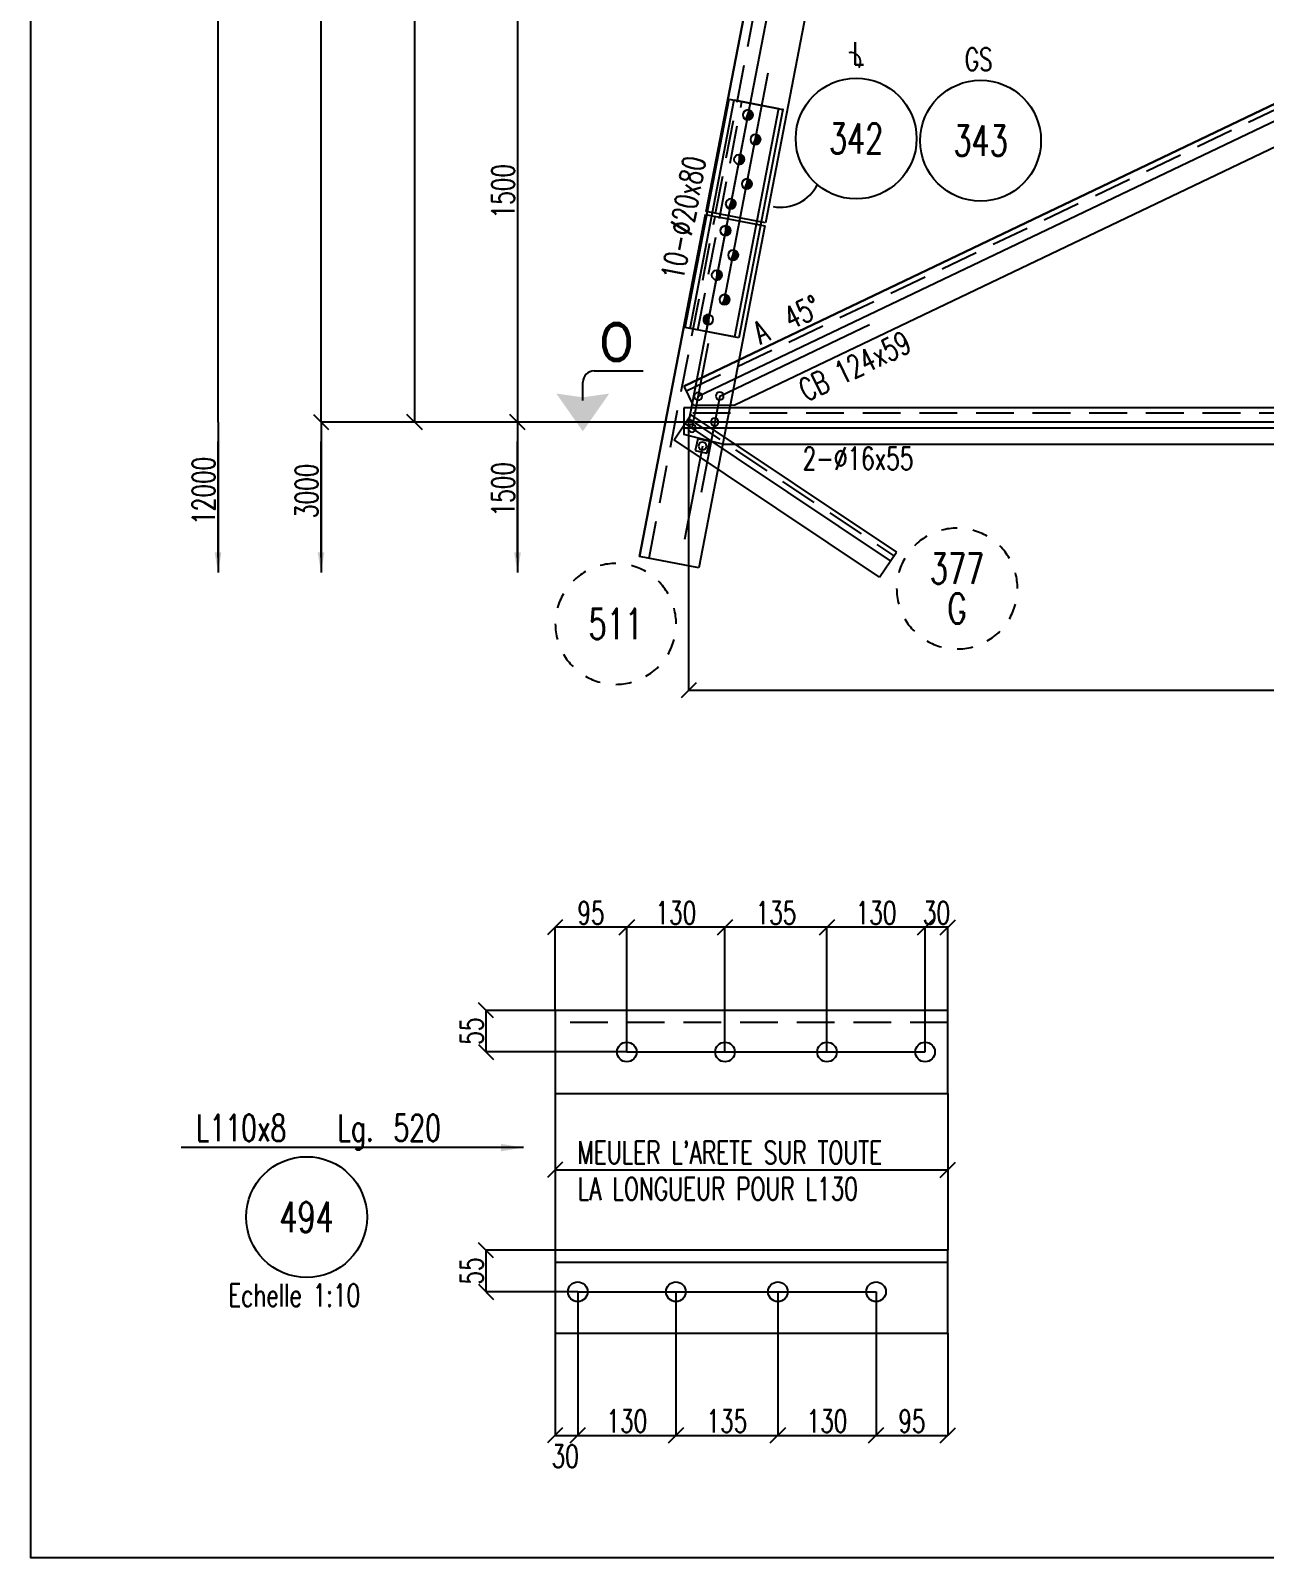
# Model space of a CAD drawing. Extents: x 550527 to 570802, y -80343 to -65993.
# Drawn here: x 550527 to 554612, y -80343 to -75288 of the extents above; entities that cross this region are included whole.
import ezdxf
from ezdxf.enums import TextEntityAlignment as Align

# ---------------------------------------------------------------- set-up
doc = ezdxf.new("R2010")
doc.units = 0
doc.header["$LTSCALE"] = 250
doc.header["$MEASUREMENT"] = 0
doc.linetypes.add('DASHED', pattern=[0.75, 0.5, -0.25])
doc.layers.get('0').update_dxf_attribs({"linetype": 'CONTINUOUS'})
doc.layers.get('DEFPOINTS').update_dxf_attribs({"linetype": 'CONTINUOUS'})
for name, color, linetype in [('ASSI', 6, 'CONTINUOUS'), ('BOLLINI_1', 7, 'CONTINUOUS'), ('FORI', 2, 'CONTINUOUS'), ('LINEA_ANG', 2, 'CONTINUOUS'), ('LINEE_PIASTRE', 2, 'CONTINUOUS'), ('LM', 7, 'CONTINUOUS'), ('LS', 7, 'CONTINUOUS'), ('LSP', 1, 'CONTINUOUS'), ('PIASTRE', 5, 'CONTINUOUS'), ('QT_MPR', 7, 'CONTINUOUS'), ('TESTI_A_P', 7, 'CONTINUOUS'), ('TRAT-Y', 7, 'DASHED')]:
    doc.layers.add(name, color=color, linetype=linetype)
doc.styles.add('QUOTE', font='ROMANS8.SHX', dxfattribs={"width": 0.7})
doc.styles.add('RD', font='ROMAND8.SHX', dxfattribs={"width": 0.7})
doc.styles.add('RQL', font='ROMANS8.SHX', dxfattribs={"width": 0.7})
doc.styles.add('RS', font='ROMANS8.shx', dxfattribs={"width": 0.7})
doc.styles.get("Standard").update_dxf_attribs({"font": 'ROMANS8.SHX', "width": 0.7})
doc.dimstyles.new('TRATTO', dxfattribs={"dimscale": 0, "dimtxt": 75, "dimasz": 50, "dimexe": 0, "dimexo": 0, "dimgap": 10, "dimtad": 1, "dimrnd": 0.5, "dimdsep": 46, "dimtxsty": 'RS', "dimblk1": 'OBLIQUE', "dimblk2": 'OBLIQUE', "dimsah": 1, "dimcen": 0.09, "dimclrd": 2, "dimclre": 2, "dimclrt": 7, "dimadec": 0, "dimazin": 0, "dimtfac": 1, "dimtix": 1, "dimtmove": 2, "dimatfit": 3, "dimfxl": 1, "dimtolj": 1, "dimtzin": 0, "dimarcsym": 0})

# ---------------------------------------------------------------- blocks, each defined once
blk = doc.blocks.new('ASSE98')
blk.add_line((0, 0), (1, 0))
at = {"color": 7, "style": 'QUOTE', "width": 0.5, "flags": 1}
for tag, p in [('TI', (1.38308, 6.82731)), ('DI_S', (1.38308, 6.42178)), ('D_S', (1.38308, 6.02092)), ('E_S', (1.38308, 5.68065)), ('NFORI', (1.36454, 5.29792)), ('ALAR', (1.36349, 4.93246)), ('FAM', (1.3775, 4.54645)), ('ALA', (1.38308, 4.19257)), ('DISP2', (1.38308, 3.84971)), ('DISP1', (1.38308, 3.50686)), ('PINZAF', (1.38308, 3.164)), ('PINZAI', (1.38308, 2.82114)), ('TRP', (1.38308, 2.47829)), ('NP', (1.38308, 2.13543)), ('SV', (1.38308, 1.79257)), ('PESO', (1.38308, 1.44971)), ('QUA', (1.38308, 1.10686)), ('LUN', (1.38308, 0.764)), ('PROF', (1.38308, 0.42114)), ('POS', (1.38308, 0.07829))]:
    blk.add_attdef(tag, p, '', height=0.2, dxfattribs=at)
at = {"color": 7, "flags": 1}
for tag, p in [('LAV1', (3.07431, 6.82847)), ('LAV2', (3.07431, 6.49513)), ('LAV3', (3.07431, 6.1618)), ('LAV4', (3.07431, 5.82847)), ('LAV5', (3.07431, 5.49513)), ('LAV6', (3.07431, 5.1618)), ('LAV7', (3.07431, 4.82847)), ('LAV8', (3.07431, 4.49513)), ('LAV9', (3.07431, 4.1618)), ('LAV10', (3.07431, 3.82847))]:
    blk.add_attdef(tag, p, '', height=0.2, dxfattribs=at)
blk = doc.blocks.new('16')
blk.add_circle((0, 0), 1)
blk = doc.blocks.new('20')
at = {"color": 0}
for p, q in [((0, 0.98), (0.02, 1)), ((0, 0.94), (0.06, 1)), ((1, -0.01), (0, 0.99)), ((0, 0.89), (0.1, 0.99)), ((0, 0.85), (0.14, 0.99)), ((0, 0.8), (0.18, 0.98)), ((0, 0.76), (0.22, 0.98)), ((0, 0.71), (0.25, 0.97)), ((0, 0.67), (0.29, 0.96)), ((1, -0.05), (0, 0.95)), ((0, 0.62), (0.32, 0.95)), ((0, 0.58), (0.36, 0.93)), ((0, 0.53), (0.39, 0.92)), ((0, 0.49), (0.42, 0.91)), ((1, -0.09), (0, 0.9)), ((0, 0.44), (0.45, 0.89)), ((0, 0.4), (0.48, 0.88)), ((0.99, -0.13), (0, 0.86)), ((0, 0.35), (0.51, 0.86)), ((0, 0.31), (0.54, 0.84)), ((0, 0.26), (0.56, 0.83)), ((0.99, -0.17), (0, 0.81)), ((0, 0.22), (0.59, 0.81)), ((0, 0.17), (0.61, 0.79)), ((0.98, -0.21), (0, 0.77)), ((0, 0.13), (0.64, 0.77)), ((0, 0.08), (0.66, 0.75)), ((0, 0.04), (0.69, 0.73)), ((0.97, -0.25), (0, 0.72)), ((0, -0.01), (0.71, 0.7)), ((0.96, -0.28), (0, 0.68)), ((0, -0.05), (0.73, 0.68)), ((0, -0.1), (0.75, 0.66)), ((0.95, -0.32), (0, 0.63)), ((0, -0.14), (0.77, 0.63)), ((0, -0.19), (0.79, 0.61)), ((0.94, -0.35), (0, 0.59)), ((0, -0.23), (0.81, 0.58)), ((0, -0.28), (0.83, 0.56)), ((0.92, -0.38), (0, 0.54)), ((0, -0.32), (0.85, 0.53)), ((0.91, -0.41), (0, 0.5)), ((0, -0.36), (0.87, 0.5)), ((0, -0.41), (0.88, 0.47)), ((0.9, -0.44), (0, 0.45)), ((0, -0.45), (0.9, 0.44)), ((0.88, -0.47), (0, 0.41)), ((0, -0.5), (0.91, 0.41)), ((0, -0.54), (0.92, 0.38)), ((0.87, -0.5), (0, 0.36)), ((0, -0.59), (0.94, 0.35)), ((0.85, -0.53), (0, 0.32)), ((0, -0.63), (0.95, 0.31)), ((0, -0.68), (0.96, 0.28)), ((0.83, -0.56), (0, 0.27)), ((0, -0.72), (0.97, 0.25)), ((0.81, -0.58), (0, 0.23)), ((0, -0.77), (0.98, 0.21)), ((0.79, -0.61), (0, 0.18)), ((0, -0.81), (0.99, 0.17)), ((0.77, -0.63), (0, 0.14)), ((0, -0.86), (0.99, 0.13)), ((0.75, -0.66), (0, 0.09)), ((0, -0.9), (1, 0.09)), ((0.73, -0.68), (0, 0.05)), ((0, -0.95), (1, 0.05)), ((0.71, -0.7), (0, 0.01)), ((0, -0.99), (1, 0.01)), ((1, 0.04), (0.04, 1)), ((1, 0.09), (0.09, 1)), ((0.99, 0.14), (0.14, 0.99)), ((0.98, 0.19), (0.19, 0.98)), ((0.97, 0.25), (0.25, 0.97)), ((0.95, 0.31), (0.31, 0.95)), ((0.92, 0.38), (0.38, 0.92)), ((0.88, 0.47), (0.47, 0.88)), ((0.81, 0.59), (0.59, 0.81)), ((0.69, -0.73), (0, -0.04)), ((0.66, -0.75), (0, -0.08)), ((0.64, -0.77), (0, -0.13)), ((0.61, -0.79), (0, -0.17)), ((0.59, -0.81), (0, -0.22)), ((0.56, -0.83), (0, -0.26)), ((0.54, -0.84), (0, -0.31)), ((0.51, -0.86), (0, -0.35)), ((0.48, -0.88), (0, -0.4)), ((0.45, -0.89), (0, -0.44)), ((0.42, -0.91), (0, -0.49)), ((0.39, -0.92), (0, -0.53)), ((0.36, -0.93), (0, -0.58)), ((0.32, -0.95), (0, -0.62)), ((0.29, -0.96), (0, -0.67)), ((0.25, -0.97), (0, -0.71)), ((0.22, -0.98), (0, -0.76)), ((0.18, -0.98), (0, -0.8)), ((0.14, -0.99), (0, -0.85)), ((0.1, -0.99), (0, -0.89)), ((0.04, -1), (1, -0.04)), ((0.09, -1), (1, -0.09)), ((0.14, -0.99), (0.99, -0.14)), ((0.19, -0.98), (0.98, -0.19)), ((0.25, -0.97), (0.97, -0.25)), ((0.31, -0.95), (0.95, -0.31)), ((0.38, -0.92), (0.92, -0.38)), ((0.47, -0.88), (0.88, -0.47)), ((0.59, -0.81), (0.81, -0.59))]:
    blk.add_line(p, q, dxfattribs=at)
blk.add_line((0, 1), (0, -1))
blk.add_circle((0, 0), 1)
blk = doc.blocks.new('MRKR_98')
blk.add_point((0, 0))
at = {"color": 7, "style": 'QUOTE', "width": 0.5, "flags": 1}
for tag, p in [('TI', (3.73, 6.83)), ('AUX2', (3.71, 4.93)), ('NFORI', (3.72, 5.3)), ('AUX1', (3.73, 4.19)), ('DI_S', (3.73, 6.42)), ('D_S', (3.73, 6.02)), ('E_S', (3.73, 5.68)), ('FAM', (3.73, 4.55)), ('COMMESSA', (3.73, 3.85)), ('MD', (3.73, 3.51)), ('MP', (3.73, 3.16)), ('LARGHEZZA', (3.73, 2.82)), ('SPESSORE', (3.73, 2.48)), ('NP', (3.73, 2.14)), ('SV', (3.73, 1.79)), ('PESO', (3.73, 1.45)), ('QUA', (3.73, 1.11)), ('LUN', (3.73, 0.76)), ('PROF', (3.73, 0.42)), ('POS', (3.73, 0.08))]:
    blk.add_attdef(tag, p, '', height=0.2, dxfattribs=at)
at = {"color": 7, "flags": 1}
for tag, p in [('LAV1', (5.26, 6.88)), ('LAV2', (5.26, 6.55)), ('LAV3', (5.26, 6.21)), ('LAV4', (5.26, 5.88)), ('LAV5', (5.26, 5.55)), ('LAV6', (5.26, 5.21)), ('LAV7', (5.26, 4.88)), ('LAV8', (5.26, 4.55)), ('LAV9', (5.26, 4.21)), ('LAV10', (5.26, 3.88))]:
    blk.add_attdef(tag, p, '', height=0.2, dxfattribs=at)
blk = doc.blocks.new('_OBLIQUE')
at = {"color": 0, "linetype": 'ByBlock'}
blk.add_line((-0.5, -0.5), (0.5, 0.5), dxfattribs=at)
blk = doc.blocks.new('*D26')
at = {"layer": 'DEFPOINTS', "color": 0, "transparency": 16777216}
for p in [(553086.9, -70469.6), (551798.4, -76584.4), (552139.1, -76584.4)]:
    blk.add_point(p, dxfattribs=at)
at = {"layer": 'LS', "color": 2, "lineweight": -2, "transparency": 16777216}
for p, q in [((553086.9, -70469.6), (551798.4, -70469.6)), ((551798.4, -70469.6), (551798.4, -76584.4)), ((552139.1, -76584.4), (551798.4, -76584.4))]:
    blk.add_line(p, q, dxfattribs=at)
at = {"layer": 'LS', "color": 2, "lineweight": -2, "transparency": 16777216, "xscale": 50, "yscale": 50, "zscale": 50}
for p, rotation in [((551798.4, -70469.6), 90), ((551798.4, -76584.4), 270)]:
    blk.add_blockref('_OBLIQUE', p, dxfattribs=dict(at, rotation=rotation))
at = {"layer": 'LS', "color": 7, "transparency": 16777216, "insert": (551750.9, -73527), "char_height": 75, "attachment_point": 5, "rotation": 90, "style": 'RS'}
blk.add_mtext('\\A1;6000', dxfattribs=at)
blk = doc.blocks.new('*D29')
at = {"layer": 'DEFPOINTS', "color": 0, "transparency": 16777216}
for p in [(553061.5, -75055.7), (552139.1, -76584.4), (553671.7, -76584.4)]:
    blk.add_point(p, dxfattribs=at)
at = {"layer": 'LS', "color": 2, "lineweight": -2, "transparency": 16777216}
for p, q in [((553061.5, -75055.7), (552139.1, -75055.7)), ((552139.1, -75055.7), (552139.1, -76584.4)), ((553671.7, -76584.4), (552139.1, -76584.4))]:
    blk.add_line(p, q, dxfattribs=at)
at = {"layer": 'LS', "color": 2, "lineweight": -2, "transparency": 16777216, "xscale": 50, "yscale": 50, "zscale": 50}
for p, rotation in [((552139.1, -75055.7), 90), ((552139.1, -76584.4), 270)]:
    blk.add_blockref('_OBLIQUE', p, dxfattribs=dict(at, rotation=rotation))
at = {"layer": 'LS', "color": 7, "transparency": 16777216, "insert": (552091.6, -75820.1), "char_height": 75, "attachment_point": 5, "rotation": 90, "style": 'RS'}
blk.add_mtext('\\A1;1500', dxfattribs=at)
blk = doc.blocks.new('*D30')
at = {"layer": 'DEFPOINTS', "color": 0, "transparency": 16777216}
for p in [(551798.4, -67412.2), (551488.8, -76584.4), (551798.4, -76584.4)]:
    blk.add_point(p, dxfattribs=at)
at = {"layer": 'LS', "color": 2, "lineweight": -2, "transparency": 16777216}
for p, q in [((551798.4, -67412.2), (551488.8, -67412.2)), ((551488.8, -67412.2), (551488.8, -76584.4)), ((551798.4, -76584.4), (551488.8, -76584.4))]:
    blk.add_line(p, q, dxfattribs=at)
at = {"layer": 'LS', "color": 2, "lineweight": -2, "transparency": 16777216, "xscale": 50, "yscale": 50, "zscale": 50}
for p, rotation in [((551488.8, -67412.2), 90), ((551488.8, -76584.4), 270)]:
    blk.add_blockref('_OBLIQUE', p, dxfattribs=dict(at, rotation=rotation))
at = {"layer": 'LS', "color": 7, "transparency": 16777216, "insert": (551441.3, -71998.3), "char_height": 75, "attachment_point": 5, "rotation": 90, "style": 'RS'}
blk.add_mtext('\\A1;9000', dxfattribs=at)
blk = doc.blocks.new('*D32')
at = {"layer": 'DEFPOINTS', "color": 0, "transparency": 16777216}
for p in [(552705.6, -76584.4), (566526.3, -76584.4), (566526.3, -77472.4)]:
    blk.add_point(p, dxfattribs=at)
at = {"layer": 'LS', "color": 2, "lineweight": -2, "transparency": 16777216}
for p, q in [((552705.6, -76584.4), (552705.6, -77472.4)), ((566526.3, -76584.4), (566526.3, -77472.4)), ((552705.6, -77472.4), (566526.3, -77472.4))]:
    blk.add_line(p, q, dxfattribs=at)
at = {"layer": 'LS', "color": 2, "lineweight": -2, "transparency": 16777216, "xscale": 50, "yscale": 50, "zscale": 50, "rotation": 180}
blk.add_blockref('_OBLIQUE', (552705.6, -77472.4), dxfattribs=at)
at = {"layer": 'LS', "color": 2, "lineweight": -2, "transparency": 16777216, "xscale": 50, "yscale": 50, "zscale": 50}
blk.add_blockref('_OBLIQUE', (566526.3, -77472.4), dxfattribs=at)
at = {"layer": 'LS', "color": 7, "transparency": 16777216, "insert": (559616, -77421.3), "char_height": 75, "attachment_point": 5, "style": 'RS'}
blk.add_mtext('\\A1;13821 SUR TRUSQ. 75', dxfattribs=at)
blk = doc.blocks.new('*D154')
at = {"layer": 'DEFPOINTS', "color": 0, "transparency": 16777216}
for p in [(553163.7, -78256.9), (553163.7, -78669.8), (553488.7, -78669.8)]:
    blk.add_point(p, dxfattribs=at)
at = {"layer": 'QT_MPR', "color": 2, "lineweight": -2, "transparency": 16777216}
for p, q in [((553163.7, -78669.8), (553163.7, -78256.9)), ((553488.7, -78256.9), (553163.7, -78256.9)), ((553488.7, -78669.8), (553488.7, -78256.9))]:
    blk.add_line(p, q, dxfattribs=at)
at = {"layer": 'QT_MPR', "color": 2, "lineweight": -2, "transparency": 16777216, "xscale": 50, "yscale": 50, "zscale": 50, "rotation": 180}
blk.add_blockref('_OBLIQUE', (553163.7, -78256.9), dxfattribs=at)
at = {"layer": 'QT_MPR', "color": 2, "lineweight": -2, "transparency": 16777216, "xscale": 50, "yscale": 50, "zscale": 50}
blk.add_blockref('_OBLIQUE', (553488.7, -78256.9), dxfattribs=at)
at = {"layer": 'QT_MPR', "color": 7, "transparency": 16777216, "insert": (553326.2, -78209.4), "char_height": 75, "attachment_point": 5, "style": 'RS'}
blk.add_mtext('\\A1;130', dxfattribs=at)
blk = doc.blocks.new('*D155')
at = {"layer": 'DEFPOINTS', "color": 0, "transparency": 16777216}
for p in [(552826.2, -78256.9), (552826.2, -78669.8), (553163.7, -78669.8)]:
    blk.add_point(p, dxfattribs=at)
at = {"layer": 'QT_MPR', "color": 2, "lineweight": -2, "transparency": 16777216}
for p, q in [((552826.2, -78669.8), (552826.2, -78256.9)), ((553163.7, -78256.9), (552826.2, -78256.9)), ((553163.7, -78669.8), (553163.7, -78256.9))]:
    blk.add_line(p, q, dxfattribs=at)
at = {"layer": 'QT_MPR', "color": 2, "lineweight": -2, "transparency": 16777216, "xscale": 50, "yscale": 50, "zscale": 50, "rotation": 180}
blk.add_blockref('_OBLIQUE', (552826.2, -78256.9), dxfattribs=at)
at = {"layer": 'QT_MPR', "color": 2, "lineweight": -2, "transparency": 16777216, "xscale": 50, "yscale": 50, "zscale": 50}
blk.add_blockref('_OBLIQUE', (553163.7, -78256.9), dxfattribs=at)
at = {"layer": 'QT_MPR', "color": 7, "transparency": 16777216, "insert": (552995, -78209.4), "char_height": 75, "attachment_point": 5, "style": 'RS'}
blk.add_mtext('\\A1;135', dxfattribs=at)
blk = doc.blocks.new('*D156')
at = {"layer": 'DEFPOINTS', "color": 0, "transparency": 16777216}
for p in [(552501.2, -78256.9), (552501.2, -78669.8), (552826.2, -78669.8)]:
    blk.add_point(p, dxfattribs=at)
at = {"layer": 'QT_MPR', "color": 2, "lineweight": -2, "transparency": 16777216}
for p, q in [((552501.2, -78669.8), (552501.2, -78256.9)), ((552826.2, -78256.9), (552501.2, -78256.9)), ((552826.2, -78669.8), (552826.2, -78256.9))]:
    blk.add_line(p, q, dxfattribs=at)
at = {"layer": 'QT_MPR', "color": 2, "lineweight": -2, "transparency": 16777216, "xscale": 50, "yscale": 50, "zscale": 50, "rotation": 180}
blk.add_blockref('_OBLIQUE', (552501.2, -78256.9), dxfattribs=at)
at = {"layer": 'QT_MPR', "color": 2, "lineweight": -2, "transparency": 16777216, "xscale": 50, "yscale": 50, "zscale": 50}
blk.add_blockref('_OBLIQUE', (552826.2, -78256.9), dxfattribs=at)
at = {"layer": 'QT_MPR', "color": 7, "transparency": 16777216, "insert": (552663.7, -78209.4), "char_height": 75, "attachment_point": 5, "style": 'RS'}
blk.add_mtext('\\A1;130', dxfattribs=at)
blk = doc.blocks.new('*D157')
at = {"layer": 'DEFPOINTS', "color": 0, "transparency": 16777216}
for p in [(553488.7, -78256.9), (553563.7, -78532.3), (553488.7, -78669.8)]:
    blk.add_point(p, dxfattribs=at)
at = {"layer": 'QT_MPR', "color": 2, "lineweight": -2, "transparency": 16777216}
for p, q in [((553488.7, -78669.8), (553488.7, -78256.9)), ((553563.7, -78256.9), (553488.7, -78256.9)), ((553563.7, -78532.3), (553563.7, -78256.9))]:
    blk.add_line(p, q, dxfattribs=at)
at = {"layer": 'QT_MPR', "color": 2, "lineweight": -2, "transparency": 16777216, "xscale": 50, "yscale": 50, "zscale": 50, "rotation": 180}
blk.add_blockref('_OBLIQUE', (553488.7, -78256.9), dxfattribs=at)
at = {"layer": 'QT_MPR', "color": 2, "lineweight": -2, "transparency": 16777216, "xscale": 50, "yscale": 50, "zscale": 50}
blk.add_blockref('_OBLIQUE', (553563.7, -78256.9), dxfattribs=at)
at = {"layer": 'QT_MPR', "color": 7, "transparency": 16777216, "insert": (553526.2, -78209.4), "char_height": 75, "attachment_point": 5, "style": 'RS'}
blk.add_mtext('\\A1;30', dxfattribs=at)
blk = doc.blocks.new('*D158')
at = {"layer": 'DEFPOINTS', "color": 0, "transparency": 16777216}
for p in [(552263.7, -78256.9), (552263.7, -78532.3), (552501.2, -78669.8)]:
    blk.add_point(p, dxfattribs=at)
at = {"layer": 'QT_MPR', "color": 2, "lineweight": -2, "transparency": 16777216}
for p, q in [((552263.7, -78532.3), (552263.7, -78256.9)), ((552501.2, -78256.9), (552263.7, -78256.9)), ((552501.2, -78669.8), (552501.2, -78256.9))]:
    blk.add_line(p, q, dxfattribs=at)
at = {"layer": 'QT_MPR', "color": 2, "lineweight": -2, "transparency": 16777216, "xscale": 50, "yscale": 50, "zscale": 50, "rotation": 180}
blk.add_blockref('_OBLIQUE', (552263.7, -78256.9), dxfattribs=at)
at = {"layer": 'QT_MPR', "color": 2, "lineweight": -2, "transparency": 16777216, "xscale": 50, "yscale": 50, "zscale": 50}
blk.add_blockref('_OBLIQUE', (552501.2, -78256.9), dxfattribs=at)
at = {"layer": 'QT_MPR', "color": 7, "transparency": 16777216, "insert": (552382.5, -78209.4), "char_height": 75, "attachment_point": 5, "style": 'RS'}
blk.add_mtext('\\A1;95', dxfattribs=at)
blk = doc.blocks.new('*D159')
at = {"layer": 'DEFPOINTS', "color": 0, "transparency": 16777216}
for p in [(552338.7, -79463.8), (552663.7, -79463.8), (552663.7, -79939.3)]:
    blk.add_point(p, dxfattribs=at)
at = {"layer": 'QT_MPR', "color": 2, "lineweight": -2, "transparency": 16777216}
for p, q in [((552338.7, -79463.8), (552338.7, -79939.3)), ((552663.7, -79463.8), (552663.7, -79939.3)), ((552338.7, -79939.3), (552663.7, -79939.3))]:
    blk.add_line(p, q, dxfattribs=at)
at = {"layer": 'QT_MPR', "color": 2, "lineweight": -2, "transparency": 16777216, "xscale": 50, "yscale": 50, "zscale": 50, "rotation": 180}
blk.add_blockref('_OBLIQUE', (552338.7, -79939.3), dxfattribs=at)
at = {"layer": 'QT_MPR', "color": 2, "lineweight": -2, "transparency": 16777216, "xscale": 50, "yscale": 50, "zscale": 50}
blk.add_blockref('_OBLIQUE', (552663.7, -79939.3), dxfattribs=at)
at = {"layer": 'QT_MPR', "color": 7, "transparency": 16777216, "insert": (552501.2, -79891.8), "char_height": 75, "attachment_point": 5, "style": 'RS'}
blk.add_mtext('\\A1;130', dxfattribs=at)
blk = doc.blocks.new('*D160')
at = {"layer": 'DEFPOINTS', "color": 0, "transparency": 16777216}
for p in [(552663.7, -79463.8), (553001.2, -79463.8), (553001.2, -79939.3)]:
    blk.add_point(p, dxfattribs=at)
at = {"layer": 'QT_MPR', "color": 2, "lineweight": -2, "transparency": 16777216}
for p, q in [((552663.7, -79463.8), (552663.7, -79939.3)), ((553001.2, -79463.8), (553001.2, -79939.3)), ((552663.7, -79939.3), (553001.2, -79939.3))]:
    blk.add_line(p, q, dxfattribs=at)
at = {"layer": 'QT_MPR', "color": 2, "lineweight": -2, "transparency": 16777216, "xscale": 50, "yscale": 50, "zscale": 50, "rotation": 180}
blk.add_blockref('_OBLIQUE', (552663.7, -79939.3), dxfattribs=at)
at = {"layer": 'QT_MPR', "color": 2, "lineweight": -2, "transparency": 16777216, "xscale": 50, "yscale": 50, "zscale": 50}
blk.add_blockref('_OBLIQUE', (553001.2, -79939.3), dxfattribs=at)
at = {"layer": 'QT_MPR', "color": 7, "transparency": 16777216, "insert": (552832.5, -79891.8), "char_height": 75, "attachment_point": 5, "style": 'RS'}
blk.add_mtext('\\A1;135', dxfattribs=at)
blk = doc.blocks.new('*D161')
at = {"layer": 'DEFPOINTS', "color": 0, "transparency": 16777216}
for p in [(553001.2, -79463.8), (553326.2, -79463.8), (553326.2, -79939.3)]:
    blk.add_point(p, dxfattribs=at)
at = {"layer": 'QT_MPR', "color": 2, "lineweight": -2, "transparency": 16777216}
for p, q in [((553001.2, -79463.8), (553001.2, -79939.3)), ((553326.2, -79463.8), (553326.2, -79939.3)), ((553001.2, -79939.3), (553326.2, -79939.3))]:
    blk.add_line(p, q, dxfattribs=at)
at = {"layer": 'QT_MPR', "color": 2, "lineweight": -2, "transparency": 16777216, "xscale": 50, "yscale": 50, "zscale": 50, "rotation": 180}
blk.add_blockref('_OBLIQUE', (553001.2, -79939.3), dxfattribs=at)
at = {"layer": 'QT_MPR', "color": 2, "lineweight": -2, "transparency": 16777216, "xscale": 50, "yscale": 50, "zscale": 50}
blk.add_blockref('_OBLIQUE', (553326.2, -79939.3), dxfattribs=at)
at = {"layer": 'QT_MPR', "color": 7, "transparency": 16777216, "insert": (553163.7, -79891.8), "char_height": 75, "attachment_point": 5, "style": 'RS'}
blk.add_mtext('\\A1;130', dxfattribs=at)
blk = doc.blocks.new('*D162')
at = {"layer": 'DEFPOINTS', "color": 0, "transparency": 16777216}
for p in [(552338.7, -79463.8), (552263.7, -79601.3), (552338.7, -79939.3)]:
    blk.add_point(p, dxfattribs=at)
at = {"layer": 'QT_MPR', "color": 2, "lineweight": -2, "transparency": 16777216}
for p, q in [((552338.7, -79463.8), (552338.7, -79939.3)), ((552263.7, -79601.3), (552263.7, -79939.3)), ((552263.7, -79939.3), (552338.7, -79939.3))]:
    blk.add_line(p, q, dxfattribs=at)
at = {"layer": 'QT_MPR', "color": 2, "lineweight": -2, "transparency": 16777216, "xscale": 50, "yscale": 50, "zscale": 50, "rotation": 180}
blk.add_blockref('_OBLIQUE', (552263.7, -79939.3), dxfattribs=at)
at = {"layer": 'QT_MPR', "color": 2, "lineweight": -2, "transparency": 16777216, "xscale": 50, "yscale": 50, "zscale": 50}
blk.add_blockref('_OBLIQUE', (552338.7, -79939.3), dxfattribs=at)
at = {"layer": 'QT_MPR', "color": 7, "transparency": 16777216, "insert": (552297.3, -80008.3), "char_height": 75, "attachment_point": 5, "style": 'RS'}
blk.add_mtext('\\A1;30', dxfattribs=at)
blk = doc.blocks.new('*D163')
at = {"layer": 'DEFPOINTS', "color": 0, "transparency": 16777216}
for p in [(553326.2, -79463.8), (553563.7, -79601.3), (553563.7, -79939.3)]:
    blk.add_point(p, dxfattribs=at)
at = {"layer": 'QT_MPR', "color": 2, "lineweight": -2, "transparency": 16777216}
for p, q in [((553326.2, -79463.8), (553326.2, -79939.3)), ((553563.7, -79601.3), (553563.7, -79939.3)), ((553326.2, -79939.3), (553563.7, -79939.3))]:
    blk.add_line(p, q, dxfattribs=at)
at = {"layer": 'QT_MPR', "color": 2, "lineweight": -2, "transparency": 16777216, "xscale": 50, "yscale": 50, "zscale": 50, "rotation": 180}
blk.add_blockref('_OBLIQUE', (553326.2, -79939.3), dxfattribs=at)
at = {"layer": 'QT_MPR', "color": 2, "lineweight": -2, "transparency": 16777216, "xscale": 50, "yscale": 50, "zscale": 50}
blk.add_blockref('_OBLIQUE', (553563.7, -79939.3), dxfattribs=at)
at = {"layer": 'QT_MPR', "color": 7, "transparency": 16777216, "insert": (553445, -79891.8), "char_height": 75, "attachment_point": 5, "style": 'RS'}
blk.add_mtext('\\A1;95', dxfattribs=at)
blk = doc.blocks.new('*D44')
at = {"layer": 'DEFPOINTS', "color": 0, "transparency": 16777216}
for p in [(552035.4, -78532.3), (552263.7, -78532.3), (552501.2, -78669.8)]:
    blk.add_point(p, dxfattribs=at)
at = {"layer": 'LS', "color": 2, "lineweight": -2, "transparency": 16777216}
for p, q in [((552263.7, -78532.3), (552035.4, -78532.3)), ((552035.4, -78669.8), (552035.4, -78532.3)), ((552501.2, -78669.8), (552035.4, -78669.8))]:
    blk.add_line(p, q, dxfattribs=at)
at = {"layer": 'LS', "color": 2, "lineweight": -2, "transparency": 16777216, "xscale": 50, "yscale": 50, "zscale": 50}
for p, rotation in [((552035.4, -78532.3), 90), ((552035.4, -78669.8), 270)]:
    blk.add_blockref('_OBLIQUE', p, dxfattribs=dict(at, rotation=rotation))
at = {"layer": 'LS', "color": 7, "transparency": 16777216, "insert": (551987.9, -78601), "char_height": 75, "attachment_point": 5, "rotation": 90, "style": 'RS'}
blk.add_mtext('\\A1;55', dxfattribs=at)
blk = doc.blocks.new('*D45')
at = {"layer": 'DEFPOINTS', "color": 0, "transparency": 16777216}
for p in [(552035.4, -79326.3), (552263.7, -79326.3), (552338.7, -79463.8)]:
    blk.add_point(p, dxfattribs=at)
at = {"layer": 'LS', "color": 2, "lineweight": -2, "transparency": 16777216}
for p, q in [((552263.7, -79326.3), (552035.4, -79326.3)), ((552035.4, -79463.8), (552035.4, -79326.3)), ((552338.7, -79463.8), (552035.4, -79463.8))]:
    blk.add_line(p, q, dxfattribs=at)
at = {"layer": 'LS', "color": 2, "lineweight": -2, "transparency": 16777216, "xscale": 50, "yscale": 50, "zscale": 50}
for p, rotation in [((552035.4, -79326.3), 90), ((552035.4, -79463.8), 270)]:
    blk.add_blockref('_OBLIQUE', p, dxfattribs=dict(at, rotation=rotation))
at = {"layer": 'LS', "color": 7, "transparency": 16777216, "insert": (551987.9, -79395.1), "char_height": 75, "attachment_point": 5, "rotation": 90, "style": 'RS'}
blk.add_mtext('\\A1;55', dxfattribs=at)
blk = doc.blocks.new('*D46')
at = {"layer": 'DEFPOINTS', "color": 0, "transparency": 16777216}
for p in [(552263.7, -78807.3), (553563.7, -78807.3), (553563.7, -79060)]:
    blk.add_point(p, dxfattribs=at)
at = {"layer": 'LS', "color": 2, "lineweight": -2, "transparency": 16777216}
for p, q in [((552263.7, -78807.3), (552263.7, -79060)), ((553563.7, -78807.3), (553563.7, -79060)), ((552263.7, -79060), (553563.7, -79060))]:
    blk.add_line(p, q, dxfattribs=at)
at = {"layer": 'LS', "color": 2, "lineweight": -2, "transparency": 16777216, "xscale": 50, "yscale": 50, "zscale": 50, "rotation": 180}
blk.add_blockref('_OBLIQUE', (552263.7, -79060), dxfattribs=at)
at = {"layer": 'LS', "color": 2, "lineweight": -2, "transparency": 16777216, "xscale": 50, "yscale": 50, "zscale": 50}
blk.add_blockref('_OBLIQUE', (553563.7, -79060), dxfattribs=at)
blk = doc.blocks.new('xxx')
blk.add_circle((0, 0), 8)
at = {"color": 3, "style": 'RQL', "width": 0.7}
blk.add_attdef('POS', text='', height=4, dxfattribs=at).set_placement((0, 0), align=Align.MIDDLE)
at = {"style": 'RQL', "width": 0.7, "flags": 1}
for tag, p in [('POS1', (-0.39, -5.42)), ('TIPO', (-0.39, -8.66))]:
    blk.add_attdef(tag, p, '', height=2, dxfattribs=at)
blk = doc.blocks.new('www')
at = {"linetype": 'Continuous'}
for start, end in [(120, 135), (90, 105), (60, 75), (30, 45), (150, 165), (0, 15), (180, 195), (210, 225), (330, 345), (300, 315), (240, 255), (270, 285)]:
    blk.add_arc((0, 0), 8, start, end, dxfattribs=at)
at = {"color": 3, "style": 'RQL', "width": 0.7}
for tag, p in [('POS3', (0, 0.65)), ('POS2', (0, -4.63))]:
    blk.add_attdef(tag, text='', height=4, dxfattribs=at).set_placement(p, align=Align.CENTER)
at = {"style": 'RQL', "width": 0.7, "flags": 1}
blk.add_attdef('TIPO', text='', height=3, dxfattribs=at).set_placement((0, 0), align=Align.MIDDLE_CENTER)
blk = doc.blocks.new('zzz')
at = {"linetype": 'Continuous'}
for start, end in [(120, 135), (90, 105), (60, 75), (30, 45), (150, 165), (0, 15), (180, 195), (210, 225), (330, 345), (300, 315), (240, 255), (270, 285)]:
    blk.add_arc((0, 0), 8, start, end, dxfattribs=at)
at = {"color": 3, "style": 'RQL', "width": 0.7}
blk.add_attdef('POS1', text='', height=4, dxfattribs=at).set_placement((0, 0), align=Align.MIDDLE)
at = {"style": 'RQL', "width": 0.7, "flags": 1}
blk.add_attdef('TIPO', (0, -8), '', height=3, dxfattribs=at)
blk = doc.blocks.new('bull')
at = {"style": 'RS', "width": 0.7, "flags": 1}
for tag, p in [('NN', (-12.25, 0)), ('DIAMETRO', (0, -4.86)), ('SERRAGGIO', (0, -9.71)), ('LUNGHEZZA', (0, -14.57)), ('NB', (0, -19.43)), ('TIPO', (0, -24.12)), ('EL', (-0.14, -29))]:
    blk.add_attdef(tag, p, '', height=3, dxfattribs=at)
at = {"style": 'RS', "width": 0.7}
blk.add_attdef('BULLONE', (0, 0), '', height=3, dxfattribs=at)
blk = doc.blocks.new('IQ')
for p, q in [((0.5, 0.5), (-0.5, 0.5)), ((-0.5, 0.5), (-0.5, -0.5)), ((0.5, -0.5), (0.5, 0.5)), ((-0.5, -0.5), (0.5, -0.5))]:
    blk.add_line(p, q)
at = {"flags": 1}
for tag, p in [('SPESSORE', (0, -0.01)), ('NUMERO', (0, -0.34))]:
    blk.add_attdef(tag, p, '', height=0.2, dxfattribs=at)

msp = doc.modelspace()

# ---------------------------------------------------------------- linework, layer by layer
at = {"layer": 'LINEA_ANG'}
for p, q in [((552763.658, -75887.126), (554524.705, -66755.384)), ((554721.087, -66793.256), (552960.039, -75924.998)), ((552691.09, -76464.897), (559927.422, -73004.846)), ((559983.5, -73122.129), (552859.039, -76528.689)), ((552710.439, -76274.041), (552856.246, -75517.972)), ((552856.246, -75517.972), (553003.532, -75546.376)), ((553003.532, -75546.376), (552857.725, -76302.445)), ((552543.397, -77029.264), (552761.729, -75897.125)), ((552761.729, -75897.125), (552958.111, -75934.997)), ((552960.039, -75924.998), (552763.658, -75887.126)), ((552958.111, -75934.997), (552739.779, -77067.136)), ((552857.725, -76302.445), (552710.439, -76274.041)), ((552721.718, -76528.951), (552691.09, -76464.897)), ((560532.072, -76537.415), (552690.072, -76537.415)), ((552690.072, -76537.415), (552690.072, -76625.415)), ((552859.039, -76528.689), (552721.718, -76528.951)), ((552657.895, -76643.081), (552713.497, -76559.964)), ((552713.497, -76559.964), (553393.395, -77014.785)), ((552818.072, -76657.415), (552690.072, -76625.415)), ((553337.793, -77097.902), (552657.895, -76643.081)), ((552818.072, -76657.415), (560532.072, -76657.415)), ((552739.779, -77067.136), (552543.397, -77029.264)), ((553337.793, -77097.902), (553393.395, -77014.785)), ((553563.708, -78532.281), (552263.708, -78532.281)), ((552263.708, -78532.281), (552263.708, -78807.281)), ((553563.708, -78807.281), (553563.708, -78532.281)), ((552263.708, -78807.281), (553563.708, -78807.281)), ((553563.708, -79326.303), (552263.708, -79326.303)), ((552263.708, -79326.303), (552263.708, -79601.303)), ((553563.708, -79366.303), (552263.708, -79366.303)), ((553563.708, -79601.303), (553563.708, -79326.303)), ((552263.708, -79601.303), (553563.708, -79601.303))]:
    msp.add_line(p, q, dxfattribs=at)
at = {"layer": 'LINEE_PIASTRE'}
for p, q in [((552694.728, -76271.012), (552840.535, -75514.943)), ((552840.535, -75514.943), (553017.279, -75549.027)), ((553017.279, -75549.027), (552871.471, -76305.096)), ((552871.471, -76305.096), (552694.728, -76271.012))]:
    msp.add_line(p, q, dxfattribs=at)
at = {"layer": 'LS', "color": 6}
for p, q in [((554598.358, -66769.588), (552705.578, -76584.415)), ((552737.326, -76499.003), (556548.699, -74676.596)), ((552824.514, -76178.922), (552969.287, -75428.219)), ((552808.782, -76498.09), (553304.156, -76261.227)), ((552716.998, -76604.415), (552771.34, -76322.63)), ((552808.782, -76498.09), (552747.213, -76817.349)), ((559850.63, -76584.415), (552792.134, -76584.415)), ((559850.63, -76604.415), (552690.072, -76604.415)), ((552751.417, -76663.534), (552691.651, -76973.446)), ((552501.208, -78669.781), (553488.708, -78669.781)), ((552338.708, -79463.803), (553326.208, -79463.803))]:
    msp.add_line(p, q, dxfattribs=at)
at = {"layer": 'LS', "color": 2}
for p, q in [((551148.115, -76584.219), (551148.115, -67412.245)), ((551148.115, -76584.219), (551148.115, -77082.417)), ((551489.02, -76584.415), (551489.02, -77082.613)), ((553086.868, -76584.415), (551798.428, -76584.415)), ((553145.347, -76584.415), (552139.136, -76584.415)), ((552139.333, -76584.415), (552139.333, -77082.613)), ((552263.708, -79060.02), (552263.708, -79326.303)), ((553563.708, -79060.02), (553563.708, -79326.303))]:
    msp.add_line(p, q, dxfattribs=at)
at = {"layer": 'LS', "color": 8}
msp.add_lwpolyline([(550527.43, -65993.396), (550527.43, -80343.396), (566427.43, -80343.396), (566427.43, -78343.396), (570802.43, -78343.396), (570802.43, -65993.396), (550527.43, -65993.396)], close=True, dxfattribs=at)
at = {"layer": 'LS', "color": 6, "const_width": 4.75}
msp.add_lwpolyline([(552708.203, -76584.415, -1), (552702.953, -76584.415, -1)], format="xyb", close=True, dxfattribs=at)
at = {"layer": 'LS', "color": 2}
for points in [[(551148.115, -77032.417), (551148.115, -76648.255)], [(551489.02, -77032.613), (551489.02, -76648.452)], [(552139.333, -77032.613), (552139.333, -76648.452)]]:
    msp.add_lwpolyline(points, dxfattribs=at)
at = {"layer": 'LS', "color": 6}
msp.add_lwpolyline([(552159.313, -78986.432), (551025.736, -78986.432)], dxfattribs=at)
at = {"layer": 'LS'}
msp.add_arc((553243.715, -75392.579), 31.416, 324.311787, 103.331664, dxfattribs=at)
at = {"layer": 'LS', "color": 6}
msp.add_arc((553009.745, -75735.548), 137.538, 259.700208, 333.955419, dxfattribs=at)
at = {"layer": 'LS', "color": 2}
for points in [[(551159.226, -77015.75), (551148.115, -77082.417), (551137.004, -77015.75)], [(551500.131, -77015.947), (551489.02, -77082.613), (551477.909, -77015.947)], [(552150.444, -77015.947), (552139.333, -77082.613), (552128.221, -77015.947)]]:
    msp.add_solid(points, dxfattribs=at)
at = {"layer": 'LS', "color": 6}
msp.add_solid([(552084.313, -78973.932), (552159.313, -78986.432), (552084.313, -78998.932)], dxfattribs=at)
at = {"layer": 'LSP', "color": 3}
for p, q in [((552392.981, -76414.933), (552555.481, -76414.933)), ((552355.481, -76512.612), (552355.481, -76452.433))]:
    msp.add_line(p, q, dxfattribs=at)
msp.add_arc((552392.981, -76452.433), 37.5, 90, 180, dxfattribs=at)
for points in [[(552355.481, -76614.933), (552267.981, -76489.933), (552355.481, -76502.433)], [(552355.481, -76614.933), (552442.981, -76489.933), (552355.481, -76502.433)]]:
    msp.add_solid(points, dxfattribs=at)
at = {"layer": 'TRAT-Y'}
for p, q in [((552795.079, -75893.186), (554556.126, -66761.444)), ((552698.855, -76481.136), (559935.187, -73021.085)), ((552736.459, -76279.059), (552882.266, -75522.99)), ((552574.819, -77035.324), (552793.151, -75903.184)), ((560532.072, -76554.415), (552690.072, -76554.415)), ((552705.156, -76572.432), (553385.055, -77027.253)), ((553563.708, -78572.281), (552263.708, -78572.281))]:
    msp.add_line(p, q, dxfattribs=at)

# ---------------------------------------------------------------- block references
at = {"layer": 'ASSI'}
for p, xscale, rotation in [((554524.705, -66755.381), 9300, 259.0845673897512), ((552909.269, -75528.198), 770, 259.0845673898066), ((552761.731, -75897.115), 1153, 259.084567389745), ((560532.072, -76537.415), 7842, 180), ((553373.935, -77043.876), 817.9999999999999, 146.2192896124258)]:
    msp.add_blockref('ASSE98', p, dxfattribs=dict(at, xscale=xscale, rotation=rotation))
ref = msp.add_blockref('ASSE98', (559927.422, -73004.846), dxfattribs=dict(at, xscale=8020.999999999999, rotation=205.5547854963537))
ref.add_attrib('LAV1', 'CB 124x59', (553094.415, -76517.803), dxfattribs={"layer": '0', "color": 7, "height": 75, "rotation": 25.554785, "width": 0.7})
ref.add_attrib('LAV2', 'A  45%%d', (552943.385, -76328.074), dxfattribs={"layer": '0', "color": 254, "height": 75, "rotation": 25.554785, "width": 0.7})
ref = msp.add_blockref('ASSE98', (553563.708, -78532.281), dxfattribs=dict(at, xscale=1300, yscale=2.5, zscale=2.5, rotation=180))
ref.add_attrib('PROF', 'L110x8', (551074.931, -78964.783), dxfattribs={"layer": '0', "color": 2, "height": 87.5, "style": 'QUOTE', "width": 0.7})
ref.add_attrib('LUN', '520', (551728.431, -78964.783), dxfattribs={"layer": '0', "color": 2, "height": 87.5, "style": 'QUOTE', "width": 0.7})
ref.add_attrib('SV', 'Lg.', (551543.265, -78964.783), dxfattribs={"layer": '0', "color": 2, "height": 87.5, "style": 'QUOTE', "width": 0.7})
at = {"layer": 'ASSI', "xscale": 1300, "yscale": 2.5, "zscale": 2.5, "rotation": 180}
msp.add_blockref('ASSE98', (553563.708, -79326.303), dxfattribs=at)
at = {"layer": 'BOLLINI_1', "xscale": 24.99749993750913, "yscale": 24.99749993750913, "zscale": 24.99749993750913}
for p, values in [((553260.404, -75645.482), {'POS': '342'}), ((553672.221, -75652.666), {'POS': '343'}), ((551441.225, -79216.419), {'POS': '494'})]:
    msp.add_blockref('xxx', p, dxfattribs=at).add_auto_attribs(values)
at = {"layer": 'FORI'}
for name, p, xscale, yscale, zscale, rotation in [('20', (552901.694, -75567.474), -16.5, 16.5, 16.5, 158.169134779515), ('20', (552926.769, -75648.692), -16.5, 16.5, 16.5, 158.169134779515), ('20', (552898.365, -75795.978), -16.5, 16.5, 16.5, 158.169134779515), ('20', (552844.886, -75862.046), -16.5, 16.5, 16.5, 158.169134779515), ('20', (552852.918, -76031.636), -16.5, 16.5, 16.5, 158.169134779515), ('20', (552824.514, -76178.922), -16.5, 16.5, 16.5, 158.169134779515), ('16', (552716.998, -76604.415), -13, 13, 13, 359.9525454839999), ('16', (552751.417, -76663.534), -13, 13, 13, 359.9525454839999), ('16', (552501.208, -78669.781), 32.5, 32.5, 32.5, 25.55478549899999), ('16', (552826.208, -78669.781), 32.5, 32.5, 32.5, 25.55478549899999), ('16', (553163.708, -78669.781), 32.5, 32.5, 32.5, 25.55478549899999), ('16', (553488.708, -78669.781), 32.5, 32.5, 32.5, 25.55478549899999), ('16', (552338.708, -79463.803), 32.5, 32.5, 32.5, 25.55478549899999), ('16', (552663.708, -79463.803), 32.5, 32.5, 32.5, 25.55478549899999), ('16', (553001.208, -79463.803), 32.5, 32.5, 32.5, 25.55478549899999), ('16', (553326.208, -79463.803), 32.5, 32.5, 32.5, 25.55478549899999)]:
    msp.add_blockref(name, p, dxfattribs=dict(at, xscale=xscale, yscale=yscale, zscale=zscale, rotation=rotation))
for name, p, xscale, yscale, zscale in [('20', (552873.29, -75714.76), 16.5, 16.5, 16.5), ('20', (552827.844, -75950.418), 16.5, 16.5, 16.5), ('20', (552799.44, -76097.704), 16.5, 16.5, 16.5), ('20', (552771.036, -76244.99), -16.5, 16.5, 16.5), ('16', (552737.326, -76499.003), -13, 13, 13), ('16', (552808.782, -76498.09), -13, 13, 13), ('16', (552792.134, -76584.415), -13, 13, 13)]:
    msp.add_blockref(name, p, dxfattribs=dict(at, xscale=xscale, yscale=yscale, zscale=zscale))
at = {"layer": 'LM', "xscale": 40, "yscale": 40, "zscale": 40, "rotation": 76.34070900519043}
msp.add_blockref('IQ', (552751.417, -76663.534), dxfattribs=at)
at = {"layer": 'LS', "color": 7, "xscale": 25.00000000000001, "yscale": 25.00000000000001, "zscale": 25.00000000000001, "rotation": 79.36207404120549}
msp.add_blockref('bull', (552687.702, -76117.454), dxfattribs=at).add_auto_attribs({'BULLONE': '10-%%c20x80                '})
at = {"layer": 'LS', "color": 2, "xscale": 50, "yscale": 50, "zscale": 50, "rotation": 90}
for p in [(551798.428, -76584.415), (552139.136, -76584.415)]:
    msp.add_blockref('_OBLIQUE', p, dxfattribs=at)
at = {"layer": 'LS', "color": 7, "xscale": 25, "yscale": 25, "zscale": 25}
msp.add_blockref('bull', (553083.267, -76741.898), dxfattribs=at).add_auto_attribs({'BULLONE': '2-%%c16x55                '})
at = {"layer": 'LS', "color": 6, "xscale": 25, "yscale": 25, "zscale": 25}
for name, p, values in [('www', (553594.411, -77135.604), {'POS3': '377', 'POS2': 'G'}), ('zzz', (552464.504, -77252.638), {'POS1': '511'})]:
    msp.add_blockref(name, p, dxfattribs=at).add_auto_attribs(values)
at = {"layer": 'PIASTRE', "xscale": 14.99999999999999, "yscale": 14.99999999999999, "zscale": 14.99999999999999, "rotation": 79.08456738599997}
msp.add_blockref('MRKR_98', (553017.279, -75549.027), dxfattribs=at)

# ---------------------------------------------------------------- texts
at = {"layer": 'LS', "color": 3, "style": 'RD'}
msp.add_text('O', height=125, dxfattribs=at).set_placement((552467.075, -76319.582), align=Align.MIDDLE)
at = {"layer": 'LS', "color": 7, "style": 'RS', "width": 0.7}
for s, p in [("MEULER L'ARETE SUR TOUTE", (552338.079, -79040.356)), ('LA LONGUEUR POUR L130', (552338.911, -79160.259)), ('Echelle 1:10', (551182.147, -79512.951))]:
    msp.add_text(s, height=75, dxfattribs=at).set_placement(p)
at = {"layer": 'LS', "color": 7, "char_height": 75, "attachment_point": 5, "rotation": 90, "style": 'RS'}
for s, insert in [('\\A1;12000', (551100.418, -76811.942)), ('\\A1;3000', (551441.323, -76812.139)), ('\\A1;1500', (552091.636, -76806.662))]:
    msp.add_mtext(s, dxfattribs=dict(at, insert=insert))
at = {"layer": 'TESTI_A_P', "style": 'RS', "width": 0.7}
for s, p in [('L', (553248.16, -75401.562)), ('GS', (553619.887, -75420.65))]:
    msp.add_text(s, height=75, dxfattribs=at).set_placement(p)

# ---------------------------------------------------------------- dimensions: what is measured, and where the dimension line sits
at = {"layer": 'LS', "color": 6}
for base, p1, p2, picture, middle in [((551488.823, -76584.415), (551798.428, -67412.245), (551798.428, -76584.415), '*D30', (551441.323, -71998.33)), ((551798.428, -76584.415), (553086.868, -70469.635), (552139.136, -76584.415), '*D26', (551750.928, -73527.025)), ((552139.136, -76584.415), (553061.481, -75055.72), (553671.674, -76584.415), '*D29', (552091.636, -75820.068))]:
    dim = msp.add_linear_dim(base=base, p1=p1, p2=p2, angle=90, dimstyle='TRATTO', override={"dimscale": 1, "dimlfac": 0.981228}, dxfattribs=at)
    dim.commit()
    dim.dimension.update_dxf_attribs({"geometry": picture, "text_midpoint": middle})
for base, p1, p2, text, picture, middle in [((566526.344, -77472.351), (552705.578, -76584.415), (566526.344, -76584.415), '<> SUR TRUSQ. 75', '*D32', (559615.961, -77421.279)), ((553563.708, -79060.02), (552263.708, -78807.281), (553563.708, -78807.281), ' ', '*D46', (552913.708, -79060.02))]:
    dim = msp.add_linear_dim(base=base, p1=p1, p2=p2, text=text, dimstyle='TRATTO', override={"dimscale": 1}, dxfattribs=at)
    dim.commit()
    dim.dimension.update_dxf_attribs({"geometry": picture, "text_midpoint": middle})
for base, p1, p2, picture, middle in [((552035.443, -78532.281), (552501.208, -78669.781), (552263.708, -78532.281), '*D44', (551987.943, -78601.031)), ((552035.443, -79326.303), (552338.708, -79463.803), (552263.708, -79326.303), '*D45', (551987.943, -79395.053))]:
    dim = msp.add_linear_dim(base=base, p1=p1, p2=p2, angle=90, text='55', dimstyle='TRATTO', override={"dimscale": 1}, dxfattribs=at)
    dim.commit()
    dim.dimension.update_dxf_attribs({"geometry": picture, "text_midpoint": middle})
at = {"layer": 'QT_MPR'}
for base, p1, p2, text, picture, middle in [((552263.708, -78256.901), (552501.208, -78669.781), (552263.708, -78532.281), '95', '*D158', (552382.458, -78209.401)), ((552501.208, -78256.901), (552826.208, -78669.781), (552501.208, -78669.781), '130', '*D156', (552663.708, -78209.401)), ((552826.208, -78256.901), (553163.708, -78669.781), (552826.208, -78669.781), '135', '*D155', (552994.958, -78209.401)), ((553163.708, -78256.901), (553488.708, -78669.781), (553163.708, -78669.781), '130', '*D154', (553326.208, -78209.401)), ((553488.708, -78256.901), (553563.708, -78532.281), (553488.708, -78669.781), '30', '*D157', (553526.208, -78209.401)), ((552338.708, -79939.268), (552263.708, -79601.303), (552338.708, -79463.803), '30', '*D162', (552297.349, -80008.315)), ((552663.708, -79939.268), (552338.708, -79463.803), (552663.708, -79463.803), '130', '*D159', (552501.208, -79891.768)), ((553001.208, -79939.268), (552663.708, -79463.803), (553001.208, -79463.803), '135', '*D160', (552832.458, -79891.768)), ((553326.208, -79939.268), (553001.208, -79463.803), (553326.208, -79463.803), '130', '*D161', (553163.708, -79891.768)), ((553563.708, -79939.268), (553326.208, -79463.803), (553563.708, -79601.303), '95', '*D163', (553444.958, -79891.768))]:
    dim = msp.add_linear_dim(base=base, p1=p1, p2=p2, text=text, dimstyle='TRATTO', override={"dimscale": 1}, dxfattribs=at)
    dim.commit()
    dim.dimension.update_dxf_attribs({"geometry": picture, "text_midpoint": middle, "dimtype": 160})

doc.saveas('drawing.dxf')
